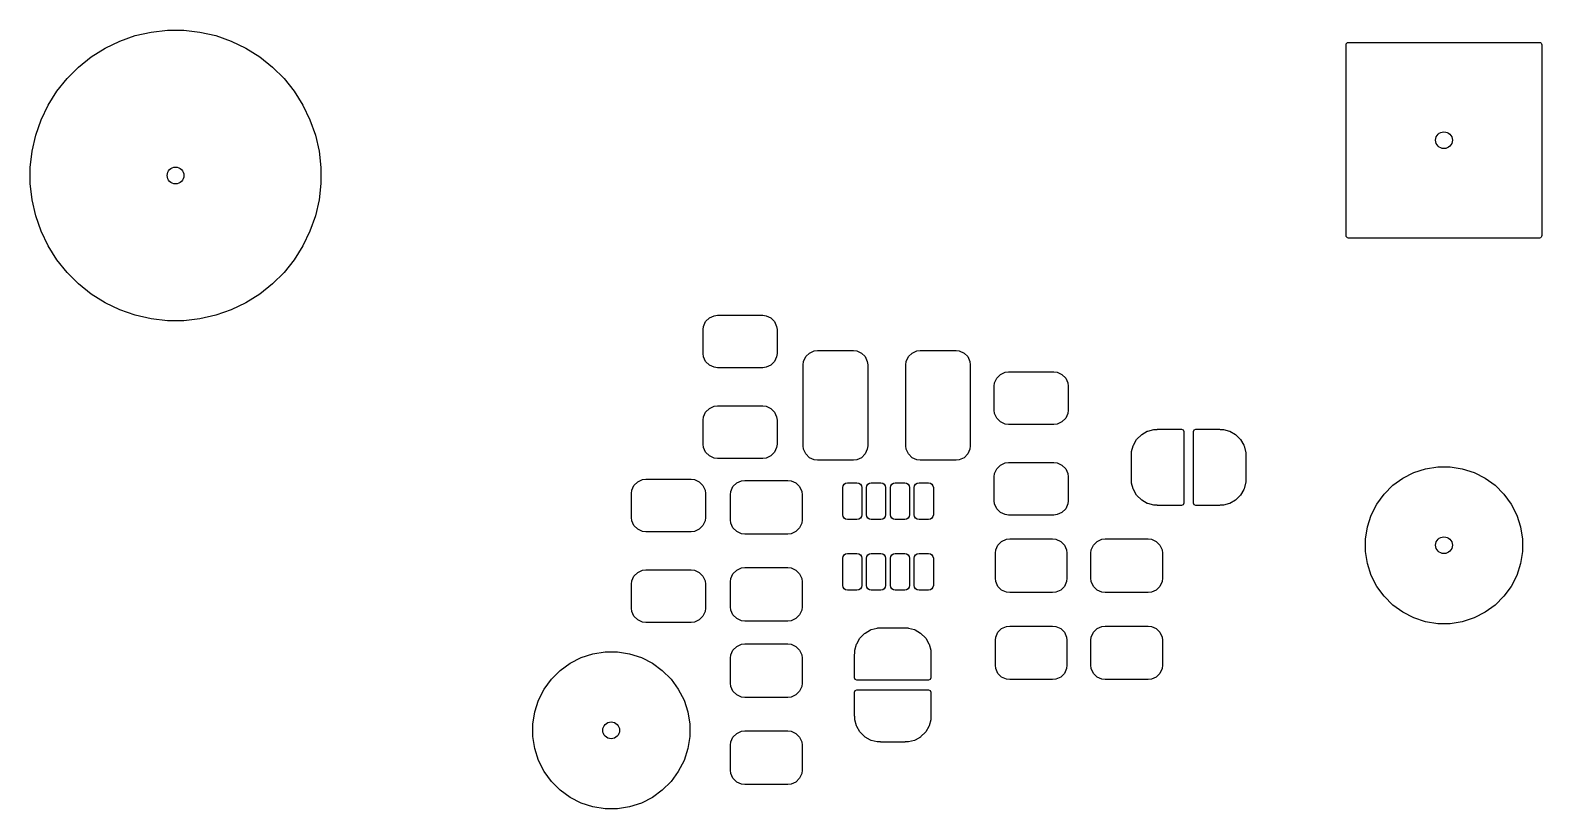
# Model space of a CAD drawing. Header units: inches. Extents: x 0.27 to 5.32, y 0.14 to 3.22.
# Drawn here: x 0.27 to 1.517, y 2.567 to 3.21 of the extents above; entities that cross this region are included whole.
import ezdxf

# ---------------------------------------------------------------- set-up
doc = ezdxf.new("R2010")
doc.units = ezdxf.units.IN
doc.header["$MEASUREMENT"] = 0
doc.layers.add('BLACK', color=250, linetype='CONTINUOUS')

msp = doc.modelspace()

# ---------------------------------------------------------------- linework, layer by layer
at = {"layer": 'BLACK', "linetype": 'CONTINUOUS'}
for p, q in [((0.344, 3.2009), (0.3568, 3.2054)), ((0.3568, 3.2054), (0.3699, 3.2084)), ((0.3699, 3.2084), (0.3833, 3.2099)), ((0.3833, 3.2099), (0.3967, 3.2099)), ((0.3967, 3.2099), (0.4101, 3.2084)), ((0.4101, 3.2084), (0.4232, 3.2054)), ((0.4232, 3.2054), (0.436, 3.2009)), ((0.3205, 3.1879), (0.3319, 3.1951)), ((0.3319, 3.1951), (0.344, 3.2009)), ((0.436, 3.2009), (0.4481, 3.1951)), ((0.4481, 3.1951), (0.4595, 3.1879)), ((1.3557, 3.1979), (1.3559, 3.1986)), ((1.3557, 3.0404), (1.3557, 3.1979)), ((1.3559, 3.1986), (1.3563, 3.1993)), ((1.3563, 3.1993), (1.357, 3.1997)), ((1.357, 3.1997), (1.3577, 3.1998)), ((1.3577, 3.1998), (1.5152, 3.1998)), ((1.5152, 3.1998), (1.516, 3.1997)), ((1.516, 3.1997), (1.5166, 3.1993)), ((1.5166, 3.1993), (1.517, 3.1986)), ((1.517, 3.1986), (1.5172, 3.1979)), ((1.5172, 3.1979), (1.5172, 3.0404)), ((0.31, 3.1795), (0.3205, 3.1879)), ((0.4595, 3.1879), (0.47, 3.1795)), ((0.2921, 3.1595), (0.3005, 3.17)), ((0.3005, 3.17), (0.31, 3.1795)), ((0.47, 3.1795), (0.4795, 3.17)), ((0.4795, 3.17), (0.4879, 3.1595)), ((0.2849, 3.1481), (0.2921, 3.1595)), ((0.4879, 3.1595), (0.4951, 3.1481)), ((0.2791, 3.136), (0.2849, 3.1481)), ((0.4951, 3.1481), (0.5009, 3.136)), ((0.2746, 3.1232), (0.2791, 3.136)), ((0.5009, 3.136), (0.5054, 3.1232)), ((0.2716, 3.1101), (0.2746, 3.1232)), ((0.5054, 3.1232), (0.5084, 3.1101)), ((0.2701, 3.0967), (0.2716, 3.1101)), ((0.5084, 3.1101), (0.5099, 3.0967)), ((0.2701, 3.0833), (0.2701, 3.0967)), ((0.5099, 3.0967), (0.5099, 3.0833)), ((0.2716, 3.0699), (0.2701, 3.0833)), ((0.5099, 3.0833), (0.5084, 3.0699)), ((0.2746, 3.0568), (0.2716, 3.0699)), ((0.5084, 3.0699), (0.5054, 3.0568)), ((0.2791, 3.044), (0.2746, 3.0568)), ((0.5054, 3.0568), (0.5009, 3.044)), ((0.2849, 3.0319), (0.2791, 3.044)), ((0.5009, 3.044), (0.4951, 3.0319)), ((0.2921, 3.0205), (0.2849, 3.0319)), ((0.4951, 3.0319), (0.4879, 3.0205)), ((1.3559, 3.0396), (1.3557, 3.0404)), ((1.3563, 3.039), (1.3559, 3.0396)), ((1.357, 3.0386), (1.3563, 3.039)), ((1.3577, 3.0384), (1.357, 3.0386)), ((1.5152, 3.0384), (1.3577, 3.0384)), ((1.516, 3.0386), (1.5152, 3.0384)), ((1.5166, 3.039), (1.516, 3.0386)), ((1.517, 3.0396), (1.5166, 3.039)), ((1.5172, 3.0404), (1.517, 3.0396)), ((0.3005, 3.01), (0.2921, 3.0205)), ((0.4879, 3.0205), (0.4795, 3.01)), ((0.31, 3.0005), (0.3005, 3.01)), ((0.4795, 3.01), (0.47, 3.0005)), ((0.3205, 2.9921), (0.31, 3.0005)), ((0.47, 3.0005), (0.4595, 2.9921)), ((0.3319, 2.9849), (0.3205, 2.9921)), ((0.344, 2.9791), (0.3319, 2.9849)), ((0.4481, 2.9849), (0.436, 2.9791)), ((0.4595, 2.9921), (0.4481, 2.9849)), ((0.3568, 2.9746), (0.344, 2.9791)), ((0.3699, 2.9716), (0.3568, 2.9746)), ((0.3833, 2.9701), (0.3699, 2.9716)), ((0.3967, 2.9701), (0.3833, 2.9701)), ((0.4101, 2.9716), (0.3967, 2.9701)), ((0.4232, 2.9746), (0.4101, 2.9716)), ((0.436, 2.9791), (0.4232, 2.9746)), ((0.8255, 2.9655), (0.8273, 2.9695)), ((0.8273, 2.9695), (0.8304, 2.9726)), ((0.8304, 2.9726), (0.8343, 2.9743)), ((0.8343, 2.9743), (0.837, 2.9746)), ((0.837, 2.9746), (0.8744, 2.9746)), ((0.8744, 2.9746), (0.8772, 2.9743)), ((0.8772, 2.9743), (0.8811, 2.9726)), ((0.8811, 2.9726), (0.8842, 2.9695)), ((0.8842, 2.9695), (0.8859, 2.9655)), ((0.8252, 2.9628), (0.8255, 2.9655)), ((0.8252, 2.9431), (0.8252, 2.9628)), ((0.8859, 2.9655), (0.8863, 2.9628)), ((0.8863, 2.9628), (0.8863, 2.9431)), ((0.8255, 2.9404), (0.8252, 2.9431)), ((0.8863, 2.9431), (0.8859, 2.9404)), ((0.91, 2.9405), (0.913, 2.9435)), ((0.913, 2.9435), (0.917, 2.9453)), ((0.917, 2.9453), (0.9197, 2.9456)), ((0.9197, 2.9456), (0.9493, 2.9456)), ((0.9493, 2.9456), (0.952, 2.9453)), ((0.952, 2.9453), (0.9559, 2.9435)), ((0.9559, 2.9435), (0.959, 2.9405)), ((0.9946, 2.9405), (0.9977, 2.9435)), ((0.9977, 2.9435), (1.0017, 2.9453)), ((1.0017, 2.9453), (1.0044, 2.9456)), ((1.0044, 2.9456), (1.0339, 2.9456)), ((1.0339, 2.9456), (1.0366, 2.9453)), ((1.0366, 2.9453), (1.0406, 2.9435)), ((1.0406, 2.9435), (1.0436, 2.9405)), ((0.8273, 2.9365), (0.8255, 2.9404)), ((0.8304, 2.9334), (0.8273, 2.9365)), ((0.8343, 2.9317), (0.8304, 2.9334)), ((0.837, 2.9313), (0.8343, 2.9317)), ((0.8744, 2.9313), (0.837, 2.9313)), ((0.8772, 2.9317), (0.8744, 2.9313)), ((0.8811, 2.9334), (0.8772, 2.9317)), ((0.8842, 2.9365), (0.8811, 2.9334)), ((0.8859, 2.9404), (0.8842, 2.9365)), ((0.9079, 2.9338), (0.9082, 2.9365)), ((0.9079, 2.8669), (0.9079, 2.9338)), ((0.9082, 2.9365), (0.91, 2.9405)), ((0.959, 2.9405), (0.9607, 2.9365)), ((0.9607, 2.9365), (0.9611, 2.9338)), ((0.9611, 2.9338), (0.9611, 2.8669)), ((0.9926, 2.9338), (0.9929, 2.9365)), ((0.9926, 2.8669), (0.9926, 2.9338)), ((0.9929, 2.9365), (0.9946, 2.9405)), ((1.0436, 2.9405), (1.0454, 2.9365)), ((1.0454, 2.9365), (1.0457, 2.9338)), ((1.0457, 2.9338), (1.0457, 2.8669)), ((1.0654, 2.9161), (1.0657, 2.9188)), ((1.0657, 2.9188), (1.0675, 2.9228)), ((1.0675, 2.9228), (1.0705, 2.9258)), ((1.0705, 2.9258), (1.0745, 2.9276)), ((1.0745, 2.9276), (1.0772, 2.9279)), ((1.0772, 2.9279), (1.1146, 2.9279)), ((1.1146, 2.9279), (1.1173, 2.9276)), ((1.1173, 2.9276), (1.1213, 2.9258)), ((1.1213, 2.9258), (1.1244, 2.9228)), ((1.1244, 2.9228), (1.1261, 2.9188)), ((1.1261, 2.9188), (1.1264, 2.9161)), ((1.0654, 2.8964), (1.0654, 2.9161)), ((1.1264, 2.9161), (1.1264, 2.8964)), ((0.8255, 2.8907), (0.8273, 2.8947)), ((0.8273, 2.8947), (0.8304, 2.8978)), ((0.8304, 2.8978), (0.8343, 2.8995)), ((0.8343, 2.8995), (0.837, 2.8998)), ((0.837, 2.8998), (0.8744, 2.8998)), ((0.8744, 2.8998), (0.8772, 2.8995)), ((0.8772, 2.8995), (0.8811, 2.8978)), ((0.8811, 2.8978), (0.8842, 2.8947)), ((0.8842, 2.8947), (0.8859, 2.8907)), ((1.0657, 2.8937), (1.0654, 2.8964)), ((1.0675, 2.8897), (1.0657, 2.8937)), ((1.1261, 2.8937), (1.1244, 2.8897)), ((1.1264, 2.8964), (1.1261, 2.8937)), ((0.8252, 2.888), (0.8255, 2.8907)), ((0.8252, 2.8683), (0.8252, 2.888)), ((0.8859, 2.8907), (0.8863, 2.888)), ((0.8863, 2.888), (0.8863, 2.8683)), ((1.0705, 2.8867), (1.0675, 2.8897)), ((1.0745, 2.8849), (1.0705, 2.8867)), ((1.0772, 2.8846), (1.0745, 2.8849)), ((1.1146, 2.8846), (1.0772, 2.8846)), ((1.1173, 2.8849), (1.1146, 2.8846)), ((1.1213, 2.8867), (1.1173, 2.8849)), ((1.1244, 2.8897), (1.1213, 2.8867)), ((0.8255, 2.8656), (0.8252, 2.8683)), ((0.8863, 2.8683), (0.8859, 2.8656)), ((1.1803, 2.8675), (1.1829, 2.872)), ((1.1829, 2.872), (1.1832, 2.8724)), ((1.1832, 2.8724), (1.1869, 2.876)), ((1.1869, 2.876), (1.1873, 2.8763)), ((1.1873, 2.8763), (1.1917, 2.8789)), ((1.1917, 2.8789), (1.1922, 2.8791)), ((1.1922, 2.8791), (1.1972, 2.8804)), ((1.1972, 2.8804), (1.1977, 2.8805)), ((1.1977, 2.8805), (1.1998, 2.8805)), ((1.1998, 2.8805), (1.2002, 2.8806)), ((1.2002, 2.8806), (1.2199, 2.8806)), ((1.2199, 2.8806), (1.2213, 2.8801)), ((1.2213, 2.8801), (1.2219, 2.8787)), ((1.2219, 2.8787), (1.2219, 2.8196)), ((1.2298, 2.8787), (1.2303, 2.8801)), ((1.2298, 2.8196), (1.2298, 2.8787)), ((1.2303, 2.8801), (1.2317, 2.8806)), ((1.2317, 2.8806), (1.2514, 2.8806)), ((1.2514, 2.8806), (1.2518, 2.8805)), ((1.2518, 2.8805), (1.254, 2.8805)), ((1.254, 2.8805), (1.2545, 2.8804)), ((1.2545, 2.8804), (1.2595, 2.8791)), ((1.2595, 2.8791), (1.2599, 2.8789)), ((1.2599, 2.8789), (1.2644, 2.8763)), ((1.2644, 2.8763), (1.2648, 2.876)), ((1.2648, 2.876), (1.2684, 2.8724)), ((1.2684, 2.8724), (1.2687, 2.872)), ((1.2687, 2.872), (1.2713, 2.8675)), ((0.8273, 2.8617), (0.8255, 2.8656)), ((0.8304, 2.8586), (0.8273, 2.8617)), ((0.8343, 2.8568), (0.8304, 2.8586)), ((0.837, 2.8565), (0.8343, 2.8568)), ((0.8744, 2.8565), (0.837, 2.8565)), ((0.8772, 2.8568), (0.8744, 2.8565)), ((0.8811, 2.8586), (0.8772, 2.8568)), ((0.8842, 2.8617), (0.8811, 2.8586)), ((0.8859, 2.8656), (0.8842, 2.8617)), ((0.9082, 2.8642), (0.9079, 2.8669)), ((0.91, 2.8602), (0.9082, 2.8642)), ((0.913, 2.8571), (0.91, 2.8602)), ((0.917, 2.8554), (0.913, 2.8571)), ((0.9559, 2.8571), (0.952, 2.8554)), ((0.959, 2.8602), (0.9559, 2.8571)), ((0.9607, 2.8642), (0.959, 2.8602)), ((0.9611, 2.8669), (0.9607, 2.8642)), ((0.9929, 2.8642), (0.9926, 2.8669)), ((0.9946, 2.8602), (0.9929, 2.8642)), ((0.9977, 2.8571), (0.9946, 2.8602)), ((1.0017, 2.8554), (0.9977, 2.8571)), ((1.0406, 2.8571), (1.0366, 2.8554)), ((1.0436, 2.8602), (1.0406, 2.8571)), ((1.0454, 2.8642), (1.0436, 2.8602)), ((1.0457, 2.8669), (1.0454, 2.8642)), ((1.1786, 2.859), (1.1788, 2.8594)), ((1.1786, 2.8393), (1.1786, 2.859)), ((1.1788, 2.8621), (1.1801, 2.867)), ((1.1788, 2.8616), (1.1788, 2.8621)), ((1.1788, 2.8594), (1.1788, 2.8616)), ((1.1801, 2.867), (1.1803, 2.8675)), ((1.2713, 2.8675), (1.2715, 2.867)), ((1.2715, 2.867), (1.2728, 2.8621)), ((1.2728, 2.8621), (1.2729, 2.8616)), ((1.2729, 2.8616), (1.2729, 2.8594)), ((1.2729, 2.8594), (1.2731, 2.859)), ((1.2731, 2.859), (1.2731, 2.8393)), ((0.9197, 2.8551), (0.917, 2.8554)), ((0.9493, 2.8551), (0.9197, 2.8551)), ((0.952, 2.8554), (0.9493, 2.8551)), ((1.0044, 2.8551), (1.0017, 2.8554)), ((1.0339, 2.8551), (1.0044, 2.8551)), ((1.0366, 2.8554), (1.0339, 2.8551)), ((1.0654, 2.8413), (1.0657, 2.844)), ((1.0657, 2.844), (1.0675, 2.848)), ((1.0675, 2.848), (1.0705, 2.851)), ((1.0705, 2.851), (1.0745, 2.8528)), ((1.0745, 2.8528), (1.0772, 2.8531)), ((1.0772, 2.8531), (1.1146, 2.8531)), ((1.1146, 2.8531), (1.1173, 2.8528)), ((1.1173, 2.8528), (1.1213, 2.851)), ((1.1213, 2.851), (1.1244, 2.848)), ((1.1244, 2.848), (1.1261, 2.844)), ((1.1261, 2.844), (1.1264, 2.8413)), ((1.4025, 2.8403), (1.4116, 2.8449)), ((1.4116, 2.8449), (1.4213, 2.848)), ((1.4213, 2.848), (1.4314, 2.8496)), ((1.4314, 2.8496), (1.4416, 2.8496)), ((1.4416, 2.8496), (1.4516, 2.848)), ((1.4516, 2.848), (1.4613, 2.8449)), ((1.4613, 2.8449), (1.4704, 2.8403)), ((0.7665, 2.8302), (0.7682, 2.8342)), ((0.7682, 2.8342), (0.7713, 2.8372)), ((0.7713, 2.8372), (0.7753, 2.839)), ((0.7753, 2.839), (0.778, 2.8393)), ((0.778, 2.8393), (0.8154, 2.8393)), ((0.8154, 2.8393), (0.8181, 2.839)), ((0.8181, 2.839), (0.8221, 2.8372)), ((0.8221, 2.8372), (0.8251, 2.8342)), ((0.8251, 2.8342), (0.8269, 2.8302)), ((0.8482, 2.8292), (0.8499, 2.8332)), ((0.8499, 2.8332), (0.853, 2.8363)), ((0.853, 2.8363), (0.857, 2.838)), ((0.857, 2.838), (0.8597, 2.8383)), ((0.8597, 2.8383), (0.8951, 2.8383)), ((0.8951, 2.8383), (0.8978, 2.838)), ((0.8978, 2.838), (0.9018, 2.8363)), ((0.9018, 2.8363), (0.9049, 2.8332)), ((0.9049, 2.8332), (0.9066, 2.8292)), ((0.9404, 2.8324), (0.9407, 2.8339)), ((0.9404, 2.81), (0.9404, 2.8324)), ((0.9407, 2.8339), (0.9415, 2.8352)), ((0.9415, 2.8352), (0.9428, 2.8361)), ((0.9428, 2.8361), (0.9443, 2.8364)), ((0.9443, 2.8364), (0.9522, 2.8364)), ((0.9522, 2.8364), (0.9537, 2.8361)), ((0.9537, 2.8361), (0.955, 2.8352)), ((0.955, 2.8352), (0.9558, 2.8339)), ((0.9558, 2.8339), (0.9561, 2.8324)), ((0.9561, 2.8324), (0.9561, 2.81)), ((0.9601, 2.8324), (0.9604, 2.8339)), ((0.9601, 2.81), (0.9601, 2.8324)), ((0.9604, 2.8339), (0.9612, 2.8352)), ((0.9612, 2.8352), (0.9625, 2.8361)), ((0.9625, 2.8361), (0.964, 2.8364)), ((0.964, 2.8364), (0.9719, 2.8364)), ((0.9719, 2.8364), (0.9734, 2.8361)), ((0.9734, 2.8361), (0.9747, 2.8352)), ((0.9747, 2.8352), (0.9755, 2.8339)), ((0.9755, 2.8339), (0.9758, 2.8324)), ((0.9758, 2.8324), (0.9758, 2.81)), ((0.9798, 2.8324), (0.9801, 2.8339)), ((0.9798, 2.81), (0.9798, 2.8324)), ((0.9801, 2.8339), (0.9809, 2.8352)), ((0.9809, 2.8352), (0.9822, 2.8361)), ((0.9822, 2.8361), (0.9837, 2.8364)), ((0.9837, 2.8364), (0.9916, 2.8364)), ((0.9916, 2.8364), (0.9931, 2.8361)), ((0.9931, 2.8361), (0.9944, 2.8352)), ((0.9944, 2.8352), (0.9952, 2.8339)), ((0.9952, 2.8339), (0.9955, 2.8324)), ((0.9955, 2.8324), (0.9955, 2.81)), ((0.9994, 2.8324), (0.9997, 2.8339)), ((0.9994, 2.81), (0.9994, 2.8324)), ((0.9997, 2.8339), (1.0006, 2.8352)), ((1.0006, 2.8352), (1.0019, 2.8361)), ((1.0019, 2.8361), (1.0034, 2.8364)), ((1.0034, 2.8364), (1.0113, 2.8364)), ((1.0113, 2.8364), (1.0128, 2.8361)), ((1.0128, 2.8361), (1.014, 2.8352)), ((1.014, 2.8352), (1.0149, 2.8339)), ((1.0149, 2.8339), (1.0152, 2.8324)), ((1.0152, 2.8324), (1.0152, 2.81)), ((1.0654, 2.8216), (1.0654, 2.8413)), ((1.1264, 2.8413), (1.1264, 2.8216)), ((1.1788, 2.8389), (1.1786, 2.8393)), ((1.1788, 2.8367), (1.1788, 2.8389)), ((1.1788, 2.8362), (1.1788, 2.8367)), ((1.1801, 2.8313), (1.1788, 2.8362)), ((1.1803, 2.8308), (1.1801, 2.8313)), ((1.2715, 2.8313), (1.2713, 2.8308)), ((1.2728, 2.8362), (1.2715, 2.8313)), ((1.2729, 2.8367), (1.2728, 2.8362)), ((1.2731, 2.8393), (1.2729, 2.8389)), ((1.2729, 2.8389), (1.2729, 2.8367)), ((1.3871, 2.8271), (1.3943, 2.8343)), ((1.3943, 2.8343), (1.4025, 2.8403)), ((1.4704, 2.8403), (1.4786, 2.8343)), ((1.4786, 2.8343), (1.4859, 2.8271)), ((0.7662, 2.8275), (0.7665, 2.8302)), ((0.7662, 2.8078), (0.7662, 2.8275)), ((0.8269, 2.8302), (0.8272, 2.8275)), ((0.8272, 2.8275), (0.8272, 2.8078)), ((0.8479, 2.8265), (0.8482, 2.8292)), ((0.8479, 2.8058), (0.8479, 2.8265)), ((0.9066, 2.8292), (0.9069, 2.8265)), ((0.9069, 2.8265), (0.9069, 2.8058)), ((1.0657, 2.8189), (1.0654, 2.8216)), ((1.0675, 2.8149), (1.0657, 2.8189)), ((1.1261, 2.8189), (1.1244, 2.8149)), ((1.1264, 2.8216), (1.1261, 2.8189)), ((1.1829, 2.8263), (1.1803, 2.8308)), ((1.1832, 2.8259), (1.1829, 2.8263)), ((1.1869, 2.8223), (1.1832, 2.8259)), ((1.1873, 2.822), (1.1869, 2.8223)), ((1.1917, 2.8194), (1.1873, 2.822)), ((1.1922, 2.8192), (1.1917, 2.8194)), ((1.1972, 2.8179), (1.1922, 2.8192)), ((1.2219, 2.8196), (1.2213, 2.8182)), ((1.2303, 2.8182), (1.2298, 2.8196)), ((1.2595, 2.8192), (1.2545, 2.8179)), ((1.2599, 2.8194), (1.2595, 2.8192)), ((1.2644, 2.822), (1.2599, 2.8194)), ((1.2648, 2.8223), (1.2644, 2.822)), ((1.2684, 2.8259), (1.2648, 2.8223)), ((1.2687, 2.8263), (1.2684, 2.8259)), ((1.2713, 2.8308), (1.2687, 2.8263)), ((1.3764, 2.8097), (1.3811, 2.8188)), ((1.3811, 2.8188), (1.3871, 2.8271)), ((1.4859, 2.8271), (1.4918, 2.8188)), ((1.4918, 2.8188), (1.4965, 2.8097)), ((0.7665, 2.8051), (0.7662, 2.8078)), ((0.8272, 2.8078), (0.8269, 2.8051)), ((0.9407, 2.8085), (0.9404, 2.81)), ((0.9415, 2.8072), (0.9407, 2.8085)), ((0.9428, 2.8063), (0.9415, 2.8072)), ((0.9443, 2.806), (0.9428, 2.8063)), ((0.9522, 2.806), (0.9443, 2.806)), ((0.9537, 2.8063), (0.9522, 2.806)), ((0.955, 2.8072), (0.9537, 2.8063)), ((0.9558, 2.8085), (0.955, 2.8072)), ((0.9561, 2.81), (0.9558, 2.8085)), ((0.9604, 2.8085), (0.9601, 2.81)), ((0.9612, 2.8072), (0.9604, 2.8085)), ((0.9625, 2.8063), (0.9612, 2.8072)), ((0.964, 2.806), (0.9625, 2.8063)), ((0.9719, 2.806), (0.964, 2.806)), ((0.9734, 2.8063), (0.9719, 2.806)), ((0.9747, 2.8072), (0.9734, 2.8063)), ((0.9755, 2.8085), (0.9747, 2.8072)), ((0.9758, 2.81), (0.9755, 2.8085)), ((0.9801, 2.8085), (0.9798, 2.81)), ((0.9809, 2.8072), (0.9801, 2.8085)), ((0.9822, 2.8063), (0.9809, 2.8072)), ((0.9837, 2.806), (0.9822, 2.8063)), ((0.9916, 2.806), (0.9837, 2.806)), ((0.9931, 2.8063), (0.9916, 2.806)), ((0.9944, 2.8072), (0.9931, 2.8063)), ((0.9952, 2.8085), (0.9944, 2.8072)), ((0.9955, 2.81), (0.9952, 2.8085)), ((0.9997, 2.8085), (0.9994, 2.81)), ((1.0006, 2.8072), (0.9997, 2.8085)), ((1.0019, 2.8063), (1.0006, 2.8072)), ((1.0034, 2.806), (1.0019, 2.8063)), ((1.0113, 2.806), (1.0034, 2.806)), ((1.0128, 2.8063), (1.0113, 2.806)), ((1.014, 2.8072), (1.0128, 2.8063)), ((1.0149, 2.8085), (1.014, 2.8072)), ((1.0152, 2.81), (1.0149, 2.8085)), ((1.0705, 2.8119), (1.0675, 2.8149)), ((1.0745, 2.8101), (1.0705, 2.8119)), ((1.0772, 2.8098), (1.0745, 2.8101)), ((1.1146, 2.8098), (1.0772, 2.8098)), ((1.1173, 2.8101), (1.1146, 2.8098)), ((1.1213, 2.8119), (1.1173, 2.8101)), ((1.1244, 2.8149), (1.1213, 2.8119)), ((1.1977, 2.8178), (1.1972, 2.8179)), ((1.1998, 2.8178), (1.1977, 2.8178)), ((1.2002, 2.8177), (1.1998, 2.8178)), ((1.2199, 2.8177), (1.2002, 2.8177)), ((1.2213, 2.8182), (1.2199, 2.8177)), ((1.2317, 2.8177), (1.2303, 2.8182)), ((1.2514, 2.8177), (1.2317, 2.8177)), ((1.2518, 2.8178), (1.2514, 2.8177)), ((1.254, 2.8178), (1.2518, 2.8178)), ((1.2545, 2.8179), (1.254, 2.8178)), ((1.3733, 2.8), (1.3764, 2.8097)), ((1.4965, 2.8097), (1.4996, 2.8)), ((0.7682, 2.8011), (0.7665, 2.8051)), ((0.7713, 2.7981), (0.7682, 2.8011)), ((0.7753, 2.7963), (0.7713, 2.7981)), ((0.778, 2.796), (0.7753, 2.7963)), ((0.8154, 2.796), (0.778, 2.796)), ((0.8181, 2.7963), (0.8154, 2.796)), ((0.8221, 2.7981), (0.8181, 2.7963)), ((0.8251, 2.8011), (0.8221, 2.7981)), ((0.8269, 2.8051), (0.8251, 2.8011)), ((0.8482, 2.8031), (0.8479, 2.8058)), ((0.8499, 2.7992), (0.8482, 2.8031)), ((0.853, 2.7961), (0.8499, 2.7992)), ((0.857, 2.7943), (0.853, 2.7961)), ((0.8597, 2.794), (0.857, 2.7943)), ((0.8951, 2.794), (0.8597, 2.794)), ((0.8978, 2.7943), (0.8951, 2.794)), ((0.9018, 2.7961), (0.8978, 2.7943)), ((0.9049, 2.7992), (0.9018, 2.7961)), ((0.9066, 2.8031), (0.9049, 2.7992)), ((0.9069, 2.8058), (0.9066, 2.8031)), ((1.3717, 2.79), (1.3733, 2.8)), ((1.4996, 2.8), (1.5012, 2.79)), ((1.0664, 2.7783), (1.0667, 2.781)), ((1.0667, 2.781), (1.0684, 2.785)), ((1.0684, 2.785), (1.0715, 2.788)), ((1.0715, 2.788), (1.0755, 2.7898)), ((1.0755, 2.7898), (1.0782, 2.7901)), ((1.0782, 2.7901), (1.1136, 2.7901)), ((1.1136, 2.7901), (1.1163, 2.7898)), ((1.1163, 2.7898), (1.1203, 2.788)), ((1.1203, 2.788), (1.1234, 2.785)), ((1.1234, 2.785), (1.1251, 2.781)), ((1.1251, 2.781), (1.1254, 2.7783)), ((1.1451, 2.7783), (1.1454, 2.781)), ((1.1454, 2.781), (1.1472, 2.785)), ((1.1472, 2.785), (1.1503, 2.788)), ((1.1503, 2.788), (1.1542, 2.7898)), ((1.1542, 2.7898), (1.1569, 2.7901)), ((1.1569, 2.7901), (1.1924, 2.7901)), ((1.1924, 2.7901), (1.1951, 2.7898)), ((1.1951, 2.7898), (1.199, 2.788)), ((1.199, 2.788), (1.2021, 2.785)), ((1.2021, 2.785), (1.2039, 2.781)), ((1.2039, 2.781), (1.2042, 2.7783)), ((1.3717, 2.7798), (1.3717, 2.79)), ((1.5012, 2.79), (1.5012, 2.7798)), ((0.9404, 2.7742), (0.9407, 2.7757)), ((0.9404, 2.7517), (0.9404, 2.7742)), ((0.9407, 2.7757), (0.9415, 2.7769)), ((0.9415, 2.7769), (0.9428, 2.7778)), ((0.9428, 2.7778), (0.9443, 2.7781)), ((0.9443, 2.7781), (0.9522, 2.7781)), ((0.9522, 2.7781), (0.9537, 2.7778)), ((0.9537, 2.7778), (0.955, 2.7769)), ((0.955, 2.7769), (0.9558, 2.7757)), ((0.9558, 2.7757), (0.9561, 2.7742)), ((0.9561, 2.7742), (0.9561, 2.7517)), ((0.9601, 2.7742), (0.9604, 2.7757)), ((0.9601, 2.7517), (0.9601, 2.7742)), ((0.9604, 2.7757), (0.9612, 2.7769)), ((0.9612, 2.7769), (0.9625, 2.7778)), ((0.9625, 2.7778), (0.964, 2.7781)), ((0.964, 2.7781), (0.9719, 2.7781)), ((0.9719, 2.7781), (0.9734, 2.7778)), ((0.9734, 2.7778), (0.9747, 2.7769)), ((0.9747, 2.7769), (0.9755, 2.7757)), ((0.9755, 2.7757), (0.9758, 2.7742)), ((0.9758, 2.7742), (0.9758, 2.7517)), ((0.9798, 2.7742), (0.9801, 2.7757)), ((0.9798, 2.7517), (0.9798, 2.7742)), ((0.9801, 2.7757), (0.9809, 2.7769)), ((0.9809, 2.7769), (0.9822, 2.7778)), ((0.9822, 2.7778), (0.9837, 2.7781)), ((0.9837, 2.7781), (0.9916, 2.7781)), ((0.9916, 2.7781), (0.9931, 2.7778)), ((0.9931, 2.7778), (0.9944, 2.7769)), ((0.9944, 2.7769), (0.9952, 2.7757)), ((0.9952, 2.7757), (0.9955, 2.7742)), ((0.9955, 2.7742), (0.9955, 2.7517)), ((0.9994, 2.7742), (0.9997, 2.7757)), ((0.9994, 2.7517), (0.9994, 2.7742)), ((0.9997, 2.7757), (1.0006, 2.7769)), ((1.0006, 2.7769), (1.0019, 2.7778)), ((1.0019, 2.7778), (1.0034, 2.7781)), ((1.0034, 2.7781), (1.0113, 2.7781)), ((1.0113, 2.7781), (1.0128, 2.7778)), ((1.0128, 2.7778), (1.014, 2.7769)), ((1.014, 2.7769), (1.0149, 2.7757)), ((1.0149, 2.7757), (1.0152, 2.7742)), ((1.0152, 2.7742), (1.0152, 2.7517)), ((1.0664, 2.7576), (1.0664, 2.7783)), ((1.1254, 2.7783), (1.1254, 2.7576)), ((1.1451, 2.7576), (1.1451, 2.7783)), ((1.2042, 2.7783), (1.2042, 2.7576)), ((1.3733, 2.7697), (1.3717, 2.7798)), ((1.3764, 2.76), (1.3733, 2.7697)), ((1.4996, 2.7697), (1.4965, 2.76)), ((1.5012, 2.7798), (1.4996, 2.7697)), ((0.7665, 2.7554), (0.7682, 2.7594)), ((0.7682, 2.7594), (0.7713, 2.7624)), ((0.7713, 2.7624), (0.7753, 2.7642)), ((0.7753, 2.7642), (0.778, 2.7645)), ((0.778, 2.7645), (0.8154, 2.7645)), ((0.8154, 2.7645), (0.8181, 2.7642)), ((0.8181, 2.7642), (0.8221, 2.7624)), ((0.8221, 2.7624), (0.8251, 2.7594)), ((0.8251, 2.7594), (0.8269, 2.7554)), ((0.8479, 2.7547), (0.8482, 2.7574)), ((0.8482, 2.7574), (0.8499, 2.7613)), ((0.8499, 2.7613), (0.853, 2.7644)), ((0.853, 2.7644), (0.857, 2.7662)), ((0.857, 2.7662), (0.8597, 2.7665)), ((0.8597, 2.7665), (0.8951, 2.7665)), ((0.8951, 2.7665), (0.8978, 2.7662)), ((0.8978, 2.7662), (0.9018, 2.7644)), ((0.9018, 2.7644), (0.9049, 2.7613)), ((0.9049, 2.7613), (0.9066, 2.7574)), ((0.9066, 2.7574), (0.9069, 2.7547)), ((1.0667, 2.7549), (1.0664, 2.7576)), ((1.1254, 2.7576), (1.1251, 2.7549)), ((1.1454, 2.7549), (1.1451, 2.7576)), ((1.2042, 2.7576), (1.2039, 2.7549)), ((1.3811, 2.7509), (1.3764, 2.76)), ((1.4965, 2.76), (1.4918, 2.7509)), ((0.7662, 2.7527), (0.7665, 2.7554)), ((0.7662, 2.733), (0.7662, 2.7527)), ((0.8269, 2.7554), (0.8272, 2.7527)), ((0.8272, 2.7527), (0.8272, 2.733)), ((0.8479, 2.734), (0.8479, 2.7547)), ((0.9069, 2.7547), (0.9069, 2.734)), ((0.9407, 2.7502), (0.9404, 2.7517)), ((0.9415, 2.7489), (0.9407, 2.7502)), ((0.9428, 2.7481), (0.9415, 2.7489)), ((0.9443, 2.7478), (0.9428, 2.7481)), ((0.9522, 2.7478), (0.9443, 2.7478)), ((0.9537, 2.7481), (0.9522, 2.7478)), ((0.955, 2.7489), (0.9537, 2.7481)), ((0.9558, 2.7502), (0.955, 2.7489)), ((0.9561, 2.7517), (0.9558, 2.7502)), ((0.9604, 2.7502), (0.9601, 2.7517)), ((0.9612, 2.7489), (0.9604, 2.7502)), ((0.9625, 2.7481), (0.9612, 2.7489)), ((0.964, 2.7478), (0.9625, 2.7481)), ((0.9719, 2.7478), (0.964, 2.7478)), ((0.9734, 2.7481), (0.9719, 2.7478)), ((0.9747, 2.7489), (0.9734, 2.7481)), ((0.9755, 2.7502), (0.9747, 2.7489)), ((0.9758, 2.7517), (0.9755, 2.7502)), ((0.9801, 2.7502), (0.9798, 2.7517)), ((0.9809, 2.7489), (0.9801, 2.7502)), ((0.9822, 2.7481), (0.9809, 2.7489)), ((0.9837, 2.7478), (0.9822, 2.7481)), ((0.9916, 2.7478), (0.9837, 2.7478)), ((0.9931, 2.7481), (0.9916, 2.7478)), ((0.9944, 2.7489), (0.9931, 2.7481)), ((0.9952, 2.7502), (0.9944, 2.7489)), ((0.9955, 2.7517), (0.9952, 2.7502)), ((0.9997, 2.7502), (0.9994, 2.7517)), ((1.0006, 2.7489), (0.9997, 2.7502)), ((1.0019, 2.7481), (1.0006, 2.7489)), ((1.0034, 2.7478), (1.0019, 2.7481)), ((1.0113, 2.7478), (1.0034, 2.7478)), ((1.0128, 2.7481), (1.0113, 2.7478)), ((1.014, 2.7489), (1.0128, 2.7481)), ((1.0149, 2.7502), (1.014, 2.7489)), ((1.0152, 2.7517), (1.0149, 2.7502)), ((1.0684, 2.7509), (1.0667, 2.7549)), ((1.0715, 2.7479), (1.0684, 2.7509)), ((1.0755, 2.7461), (1.0715, 2.7479)), ((1.0782, 2.7458), (1.0755, 2.7461)), ((1.1136, 2.7458), (1.0782, 2.7458)), ((1.1163, 2.7461), (1.1136, 2.7458)), ((1.1203, 2.7479), (1.1163, 2.7461)), ((1.1234, 2.7509), (1.1203, 2.7479)), ((1.1251, 2.7549), (1.1234, 2.7509)), ((1.1472, 2.7509), (1.1454, 2.7549)), ((1.1503, 2.7479), (1.1472, 2.7509)), ((1.1542, 2.7461), (1.1503, 2.7479)), ((1.1569, 2.7458), (1.1542, 2.7461)), ((1.1924, 2.7458), (1.1569, 2.7458)), ((1.1951, 2.7461), (1.1924, 2.7458)), ((1.199, 2.7479), (1.1951, 2.7461)), ((1.2021, 2.7509), (1.199, 2.7479)), ((1.2039, 2.7549), (1.2021, 2.7509)), ((1.3871, 2.7427), (1.3811, 2.7509)), ((1.4918, 2.7509), (1.4859, 2.7427)), ((0.7665, 2.7303), (0.7662, 2.733)), ((0.8272, 2.733), (0.8269, 2.7303)), ((0.8482, 2.7313), (0.8479, 2.734)), ((0.8499, 2.7273), (0.8482, 2.7313)), ((0.9066, 2.7313), (0.9049, 2.7273)), ((0.9069, 2.734), (0.9066, 2.7313)), ((1.3943, 2.7355), (1.3871, 2.7427)), ((1.4025, 2.7295), (1.3943, 2.7355)), ((1.4786, 2.7355), (1.4704, 2.7295)), ((1.4859, 2.7427), (1.4786, 2.7355)), ((0.7682, 2.7263), (0.7665, 2.7303)), ((0.7713, 2.7233), (0.7682, 2.7263)), ((0.7753, 2.7215), (0.7713, 2.7233)), ((0.778, 2.7212), (0.7753, 2.7215)), ((0.8154, 2.7212), (0.778, 2.7212)), ((0.8181, 2.7215), (0.8154, 2.7212)), ((0.8221, 2.7233), (0.8181, 2.7215)), ((0.8251, 2.7263), (0.8221, 2.7233)), ((0.8269, 2.7303), (0.8251, 2.7263)), ((0.853, 2.7243), (0.8499, 2.7273)), ((0.857, 2.7225), (0.853, 2.7243)), ((0.8597, 2.7222), (0.857, 2.7225)), ((0.8951, 2.7222), (0.8597, 2.7222)), ((0.8978, 2.7225), (0.8951, 2.7222)), ((0.9018, 2.7243), (0.8978, 2.7225)), ((0.9049, 2.7273), (0.9018, 2.7243)), ((1.4116, 2.7249), (1.4025, 2.7295)), ((1.4213, 2.7217), (1.4116, 2.7249)), ((1.4314, 2.7201), (1.4213, 2.7217)), ((1.4416, 2.7201), (1.4314, 2.7201)), ((1.4516, 2.7217), (1.4416, 2.7201)), ((1.4613, 2.7249), (1.4516, 2.7217)), ((1.4704, 2.7295), (1.4613, 2.7249)), ((0.952, 2.7036), (0.9546, 2.7081)), ((0.9546, 2.7081), (0.9549, 2.7085)), ((0.9549, 2.7085), (0.9585, 2.7121)), ((0.9585, 2.7121), (0.9589, 2.7124)), ((0.9589, 2.7124), (0.9634, 2.715)), ((0.9634, 2.715), (0.9638, 2.7152)), ((0.9638, 2.7152), (0.9688, 2.7165)), ((0.9688, 2.7165), (0.9693, 2.7166)), ((0.9693, 2.7166), (0.9715, 2.7166)), ((0.9715, 2.7166), (0.9719, 2.7168)), ((0.9719, 2.7168), (0.9916, 2.7168)), ((0.9916, 2.7168), (0.992, 2.7166)), ((0.992, 2.7166), (0.9941, 2.7166)), ((0.9941, 2.7166), (0.9947, 2.7165)), ((0.9947, 2.7165), (0.9996, 2.7152)), ((0.9996, 2.7152), (1.0001, 2.715)), ((1.0001, 2.715), (1.0045, 2.7124)), ((1.0045, 2.7124), (1.005, 2.7121)), ((1.005, 2.7121), (1.0086, 2.7085)), ((1.0086, 2.7085), (1.0089, 2.7081)), ((1.0089, 2.7081), (1.0115, 2.7036)), ((1.0664, 2.7064), (1.0667, 2.7091)), ((1.0664, 2.6858), (1.0664, 2.7064)), ((1.0667, 2.7091), (1.0684, 2.7131)), ((1.0684, 2.7131), (1.0715, 2.7162)), ((1.0715, 2.7162), (1.0755, 2.7179)), ((1.0755, 2.7179), (1.0782, 2.7182)), ((1.0782, 2.7182), (1.1136, 2.7182)), ((1.1136, 2.7182), (1.1163, 2.7179)), ((1.1163, 2.7179), (1.1203, 2.7162)), ((1.1203, 2.7162), (1.1234, 2.7131)), ((1.1234, 2.7131), (1.1251, 2.7091)), ((1.1251, 2.7091), (1.1254, 2.7064)), ((1.1254, 2.7064), (1.1254, 2.6858)), ((1.1451, 2.7064), (1.1454, 2.7091)), ((1.1451, 2.6858), (1.1451, 2.7064)), ((1.1454, 2.7091), (1.1472, 2.7131)), ((1.1472, 2.7131), (1.1503, 2.7162)), ((1.1503, 2.7162), (1.1542, 2.7179)), ((1.1542, 2.7179), (1.1569, 2.7182)), ((1.1569, 2.7182), (1.1924, 2.7182)), ((1.1924, 2.7182), (1.1951, 2.7179)), ((1.1951, 2.7179), (1.199, 2.7162)), ((1.199, 2.7162), (1.2021, 2.7131)), ((1.2021, 2.7131), (1.2039, 2.7091)), ((1.2039, 2.7091), (1.2042, 2.7064)), ((1.2042, 2.7064), (1.2042, 2.6858)), ((0.7246, 2.6921), (0.7343, 2.6953)), ((0.7343, 2.6953), (0.7444, 2.6969)), ((0.7444, 2.6969), (0.7545, 2.6969)), ((0.7545, 2.6969), (0.7646, 2.6953)), ((0.7646, 2.6953), (0.7743, 2.6921)), ((0.8479, 2.6917), (0.8482, 2.6944)), ((0.8482, 2.6944), (0.8499, 2.6983)), ((0.8499, 2.6983), (0.853, 2.7014)), ((0.853, 2.7014), (0.857, 2.7032)), ((0.857, 2.7032), (0.8597, 2.7035)), ((0.8597, 2.7035), (0.8951, 2.7035)), ((0.8951, 2.7035), (0.8978, 2.7032)), ((0.8978, 2.7032), (0.9018, 2.7014)), ((0.9018, 2.7014), (0.9049, 2.6983)), ((0.9049, 2.6983), (0.9066, 2.6944)), ((0.9066, 2.6944), (0.9069, 2.6917)), ((0.9502, 2.6951), (0.9504, 2.6955)), ((0.9502, 2.6754), (0.9502, 2.6951)), ((0.9504, 2.6977), (0.9505, 2.6982)), ((0.9504, 2.6955), (0.9504, 2.6977)), ((0.9505, 2.6982), (0.9518, 2.7032)), ((0.9518, 2.7032), (0.952, 2.7036)), ((1.0115, 2.7036), (1.0117, 2.7032)), ((1.0117, 2.7032), (1.013, 2.6982)), ((1.013, 2.6982), (1.0131, 2.6977)), ((1.0131, 2.6977), (1.0131, 2.6955)), ((1.0131, 2.6955), (1.0132, 2.6951)), ((1.0132, 2.6951), (1.0132, 2.6754)), ((0.7001, 2.6743), (0.7073, 2.6815)), ((0.7073, 2.6815), (0.7155, 2.6875)), ((0.7155, 2.6875), (0.7246, 2.6921)), ((0.7743, 2.6921), (0.7834, 2.6875)), ((0.7834, 2.6875), (0.7916, 2.6815)), ((0.7916, 2.6815), (0.7988, 2.6743)), ((0.8479, 2.671), (0.8479, 2.6917)), ((0.9069, 2.6917), (0.9069, 2.671)), ((1.0667, 2.6831), (1.0664, 2.6858)), ((1.0684, 2.6791), (1.0667, 2.6831)), ((1.1251, 2.6831), (1.1234, 2.6791)), ((1.1254, 2.6858), (1.1251, 2.6831)), ((1.1454, 2.6831), (1.1451, 2.6858)), ((1.1472, 2.6791), (1.1454, 2.6831)), ((1.2039, 2.6831), (1.2021, 2.6791)), ((1.2042, 2.6858), (1.2039, 2.6831)), ((0.6941, 2.6661), (0.7001, 2.6743)), ((0.7988, 2.6743), (0.8048, 2.6661)), ((0.8482, 2.6683), (0.8479, 2.671)), ((0.9069, 2.671), (0.9066, 2.6683)), ((0.9508, 2.674), (0.9502, 2.6754)), ((0.9522, 2.6735), (0.9508, 2.674)), ((1.0113, 2.6735), (0.9522, 2.6735)), ((1.0127, 2.674), (1.0113, 2.6735)), ((1.0132, 2.6754), (1.0127, 2.674)), ((1.0715, 2.676), (1.0684, 2.6791)), ((1.0755, 2.6743), (1.0715, 2.676)), ((1.0782, 2.674), (1.0755, 2.6743)), ((1.1136, 2.674), (1.0782, 2.674)), ((1.1163, 2.6743), (1.1136, 2.674)), ((1.1203, 2.676), (1.1163, 2.6743)), ((1.1234, 2.6791), (1.1203, 2.676)), ((1.1503, 2.676), (1.1472, 2.6791)), ((1.1542, 2.6743), (1.1503, 2.676)), ((1.1569, 2.674), (1.1542, 2.6743)), ((1.1924, 2.674), (1.1569, 2.674)), ((1.1951, 2.6743), (1.1924, 2.674)), ((1.199, 2.676), (1.1951, 2.6743)), ((1.2021, 2.6791), (1.199, 2.676)), ((0.6863, 2.6473), (0.6894, 2.657)), ((0.6894, 2.657), (0.6941, 2.6661)), ((0.8048, 2.6661), (0.8095, 2.657)), ((0.8095, 2.657), (0.8126, 2.6473)), ((0.8499, 2.6643), (0.8482, 2.6683)), ((0.853, 2.6613), (0.8499, 2.6643)), ((0.857, 2.6595), (0.853, 2.6613)), ((0.8597, 2.6592), (0.857, 2.6595)), ((0.8951, 2.6592), (0.8597, 2.6592)), ((0.8978, 2.6595), (0.8951, 2.6592)), ((0.9018, 2.6613), (0.8978, 2.6595)), ((0.9049, 2.6643), (0.9018, 2.6613)), ((0.9066, 2.6683), (0.9049, 2.6643)), ((0.9502, 2.6636), (0.9508, 2.665)), ((0.9502, 2.6439), (0.9502, 2.6636)), ((0.9508, 2.665), (0.9522, 2.6656)), ((0.9522, 2.6656), (1.0113, 2.6656)), ((1.0113, 2.6656), (1.0127, 2.665)), ((1.0127, 2.665), (1.0132, 2.6636)), ((1.0132, 2.6636), (1.0132, 2.6439)), ((0.6847, 2.6372), (0.6863, 2.6473)), ((0.8126, 2.6473), (0.8142, 2.6372)), ((0.9504, 2.6435), (0.9502, 2.6439)), ((1.0132, 2.6439), (1.0131, 2.6435)), ((0.6847, 2.627), (0.6847, 2.6372)), ((0.8142, 2.6372), (0.8142, 2.627)), ((0.853, 2.6296), (0.857, 2.6313)), ((0.857, 2.6313), (0.8597, 2.6316)), ((0.8597, 2.6316), (0.8951, 2.6316)), ((0.8951, 2.6316), (0.8978, 2.6313)), ((0.8978, 2.6313), (0.9018, 2.6296)), ((0.9504, 2.6414), (0.9504, 2.6435)), ((0.9505, 2.6409), (0.9504, 2.6414)), ((0.9518, 2.6359), (0.9505, 2.6409)), ((0.952, 2.6354), (0.9518, 2.6359)), ((0.9546, 2.631), (0.952, 2.6354)), ((1.0115, 2.6354), (1.0089, 2.631)), ((1.0117, 2.6359), (1.0115, 2.6354)), ((1.013, 2.6409), (1.0117, 2.6359)), ((1.0131, 2.6414), (1.013, 2.6409)), ((1.0131, 2.6435), (1.0131, 2.6414)), ((0.6863, 2.617), (0.6847, 2.627)), ((0.8142, 2.627), (0.8126, 2.617)), ((0.8479, 2.6198), (0.8482, 2.6225)), ((0.8479, 2.5992), (0.8479, 2.6198)), ((0.8482, 2.6225), (0.8499, 2.6265)), ((0.8499, 2.6265), (0.853, 2.6296)), ((0.9018, 2.6296), (0.9049, 2.6265)), ((0.9049, 2.6265), (0.9066, 2.6225)), ((0.9066, 2.6225), (0.9069, 2.6198)), ((0.9069, 2.6198), (0.9069, 2.5992)), ((0.9549, 2.6306), (0.9546, 2.631)), ((0.9585, 2.6269), (0.9549, 2.6306)), ((0.9589, 2.6266), (0.9585, 2.6269)), ((0.9634, 2.624), (0.9589, 2.6266)), ((0.9638, 2.6238), (0.9634, 2.624)), ((0.9688, 2.6225), (0.9638, 2.6238)), ((0.9693, 2.6225), (0.9688, 2.6225)), ((0.9715, 2.6225), (0.9693, 2.6225)), ((0.9719, 2.6223), (0.9715, 2.6225)), ((0.9916, 2.6223), (0.9719, 2.6223)), ((0.992, 2.6225), (0.9916, 2.6223)), ((0.9941, 2.6225), (0.992, 2.6225)), ((0.9947, 2.6225), (0.9941, 2.6225)), ((0.9996, 2.6238), (0.9947, 2.6225)), ((1.0001, 2.624), (0.9996, 2.6238)), ((1.0045, 2.6266), (1.0001, 2.624)), ((1.005, 2.6269), (1.0045, 2.6266)), ((1.0086, 2.6306), (1.005, 2.6269)), ((1.0089, 2.631), (1.0086, 2.6306)), ((0.6894, 2.6073), (0.6863, 2.617)), ((0.6941, 2.5982), (0.6894, 2.6073)), ((0.8095, 2.6073), (0.8048, 2.5982)), ((0.8126, 2.617), (0.8095, 2.6073)), ((0.7001, 2.5899), (0.6941, 2.5982)), ((0.8048, 2.5982), (0.7988, 2.5899)), ((0.8482, 2.5964), (0.8479, 2.5992)), ((0.8499, 2.5925), (0.8482, 2.5964)), ((0.9066, 2.5964), (0.9049, 2.5925)), ((0.9069, 2.5992), (0.9066, 2.5964)), ((0.7073, 2.5827), (0.7001, 2.5899)), ((0.7155, 2.5767), (0.7073, 2.5827)), ((0.7916, 2.5827), (0.7834, 2.5767)), ((0.7988, 2.5899), (0.7916, 2.5827)), ((0.853, 2.5894), (0.8499, 2.5925)), ((0.857, 2.5877), (0.853, 2.5894)), ((0.8597, 2.5873), (0.857, 2.5877)), ((0.8951, 2.5873), (0.8597, 2.5873)), ((0.8978, 2.5877), (0.8951, 2.5873)), ((0.9018, 2.5894), (0.8978, 2.5877)), ((0.9049, 2.5925), (0.9018, 2.5894)), ((0.7246, 2.5721), (0.7155, 2.5767)), ((0.7343, 2.569), (0.7246, 2.5721)), ((0.7444, 2.5674), (0.7343, 2.569)), ((0.7646, 2.569), (0.7545, 2.5674)), ((0.7743, 2.5721), (0.7646, 2.569)), ((0.7834, 2.5767), (0.7743, 2.5721)), ((0.7545, 2.5674), (0.7444, 2.5674))]:
    msp.add_line(p, q, dxfattribs=at)
at = {"layer": 'BLACK'}
for centre in [(1.4365, 3.1191), (0.39, 3.09), (1.4365, 2.7849), (1.4365, 2.7849), (0.7494, 2.6321), (0.7494, 2.6321)]:
    msp.add_circle(centre, 0.00689, dxfattribs=at)
at = {"layer": 'WHITE'}
for centre in [(1.4365, 3.1191), (0.39, 3.09)]:
    msp.add_circle(centre, 0.00689, dxfattribs=at)

doc.saveas('drawing.dxf')
